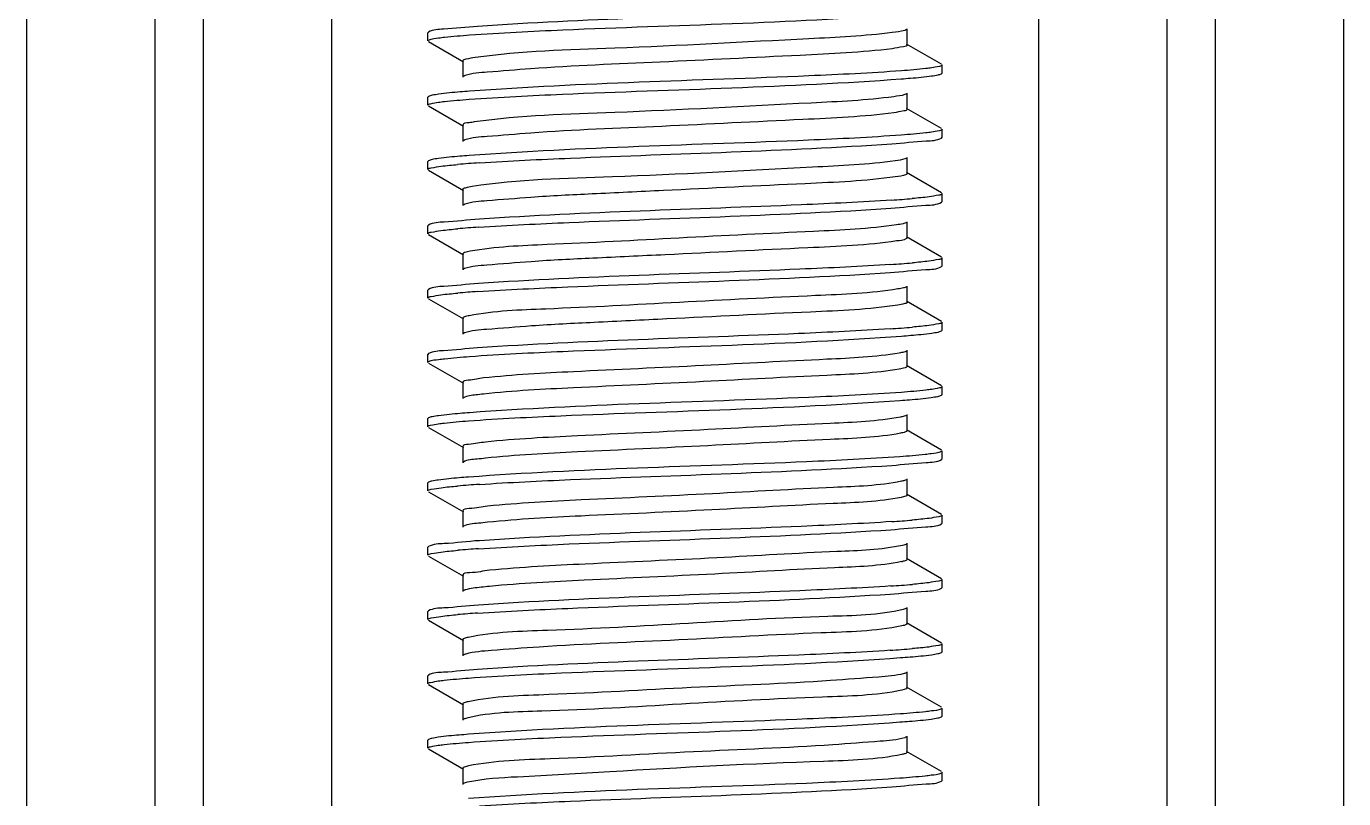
# Model space of a CAD drawing. Extents: x 27938 to 1507990, y 110129 to 923079.
# Drawn here: x 455164.5 to 455652.7, y 379461.9 to 379747.9 of the extents above; entities that cross this region are included whole.
import ezdxf

# ---------------------------------------------------------------- set-up
doc = ezdxf.new("R2010")
doc.units = 0
doc.header["$LTSCALE"] = 1000
doc.header["$MEASUREMENT"] = 0

msp = doc.modelspace()

# ---------------------------------------------------------------- linework, layer by layer
at = {"linetype": 'Continuous'}
for p, q in [((455164.52, 383675.04), (455164.52, 378934.02)), ((455212.15, 383675.04), (455212.15, 378934.02)), ((455230.01, 383675.04), (455230.01, 378934.02)), ((455277.63, 383675.04), (455277.63, 378934.02)), ((455539.58, 383675.04), (455539.58, 378934.02)), ((455587.2, 383675.04), (455587.2, 378934.02)), ((455605.06, 383675.04), (455605.06, 378934.02)), ((455652.69, 383675.04), (455652.69, 378934.02)), ((455490.97, 379741.03), (455490.97, 379746.98)), ((455313.58, 379745.76), (455313.35, 379745.49)), ((455313.35, 379742.52), (455313.35, 379745.49)), ((455313.35, 379742.52), (455313.35, 379745.49)), ((455313.58, 379742.26), (455326.5, 379734.78)), ((455503.63, 379733.85), (455490.71, 379741.33)), ((455326.24, 379735.08), (455326.24, 379729.12)), ((455503.86, 379730.61), (455503.86, 379733.59)), ((455503.86, 379730.61), (455503.86, 379733.59)), ((455503.63, 379730.35), (455503.86, 379730.61)), ((455490.97, 379717.22), (455490.97, 379723.17)), ((455313.58, 379721.94), (455313.35, 379721.68)), ((455313.35, 379718.71), (455313.35, 379721.68)), ((455313.35, 379718.71), (455313.35, 379721.68)), ((455313.58, 379718.44), (455326.5, 379710.96)), ((455503.63, 379710.04), (455490.71, 379717.52)), ((455326.24, 379711.26), (455326.24, 379705.31)), ((455503.86, 379706.8), (455503.86, 379709.78)), ((455503.86, 379706.8), (455503.86, 379709.78)), ((455503.63, 379706.54), (455503.86, 379706.8)), ((455313.58, 379698.13), (455313.35, 379697.87)), ((455313.35, 379694.89), (455313.35, 379697.87)), ((455313.35, 379694.89), (455313.35, 379697.87)), ((455490.97, 379693.4), (455490.97, 379699.36)), ((455313.58, 379694.63), (455326.5, 379687.15)), ((455503.63, 379686.22), (455490.71, 379693.71)), ((455326.24, 379687.45), (455326.24, 379681.5)), ((455503.63, 379682.73), (455503.86, 379682.99)), ((455503.86, 379682.99), (455503.86, 379685.96)), ((455503.86, 379682.99), (455503.86, 379685.96)), ((455313.58, 379674.32), (455313.35, 379674.06)), ((455313.35, 379671.08), (455313.35, 379674.06)), ((455313.35, 379671.08), (455313.35, 379674.06)), ((455490.97, 379669.59), (455490.97, 379675.54)), ((455313.58, 379670.82), (455326.5, 379663.34)), ((455503.63, 379662.41), (455490.71, 379669.89)), ((455326.24, 379663.64), (455326.24, 379657.68)), ((455503.63, 379658.91), (455503.86, 379659.17)), ((455503.86, 379659.17), (455503.86, 379662.15)), ((455503.86, 379659.17), (455503.86, 379662.15)), ((455326.95, 379658.18), (455326.5, 379657.99)), ((455313.58, 379650.5), (455313.35, 379650.24)), ((455313.35, 379647.27), (455313.35, 379650.24)), ((455313.35, 379647.27), (455313.35, 379650.24)), ((455490.97, 379645.78), (455490.97, 379651.73)), ((455313.58, 379647.01), (455326.5, 379639.52)), ((455503.63, 379638.6), (455490.71, 379646.08)), ((455326.24, 379639.83), (455326.24, 379633.87)), ((455326.91, 379634.36), (455326.5, 379634.17)), ((455503.63, 379635.1), (455503.86, 379635.36)), ((455503.86, 379635.36), (455503.86, 379638.34)), ((455503.86, 379635.36), (455503.86, 379638.34)), ((455313.58, 379626.69), (455313.35, 379626.43)), ((455313.35, 379623.45), (455313.35, 379626.43)), ((455313.35, 379623.45), (455313.35, 379626.43)), ((455490.97, 379621.97), (455490.97, 379627.92)), ((455313.58, 379623.19), (455326.5, 379615.71)), ((455503.63, 379614.79), (455490.71, 379622.27)), ((455326.24, 379616.01), (455326.24, 379610.06)), ((455503.63, 379611.29), (455503.86, 379611.55)), ((455503.86, 379611.55), (455503.86, 379614.52)), ((455503.86, 379611.55), (455503.86, 379614.52)), ((455313.58, 379602.88), (455313.35, 379602.62)), ((455313.35, 379599.64), (455313.35, 379602.62)), ((455313.35, 379599.64), (455313.35, 379602.62)), ((455490.97, 379598.15), (455490.97, 379604.11)), ((455313.58, 379599.38), (455326.5, 379591.9)), ((455503.63, 379590.97), (455490.71, 379598.45)), ((455326.24, 379592.2), (455326.24, 379586.25)), ((455503.86, 379587.73), (455503.86, 379590.71)), ((455503.86, 379587.73), (455503.86, 379590.71)), ((455503.63, 379587.47), (455503.86, 379587.73)), ((455313.58, 379579.07), (455313.35, 379578.81)), ((455313.35, 379575.83), (455313.35, 379578.81)), ((455313.35, 379575.83), (455313.35, 379578.81)), ((455313.58, 379575.57), (455326.5, 379568.09)), ((455490.97, 379574.34), (455490.97, 379580.29)), ((455503.63, 379567.16), (455490.71, 379574.64)), ((455326.24, 379568.39), (455326.24, 379562.43)), ((455503.86, 379563.92), (455503.86, 379566.9)), ((455503.86, 379563.92), (455503.86, 379566.9)), ((455503.63, 379563.66), (455503.86, 379563.92)), ((455490.97, 379550.53), (455490.97, 379556.48)), ((455313.58, 379555.25), (455313.35, 379554.99)), ((455313.35, 379552.02), (455313.35, 379554.99)), ((455313.35, 379552.02), (455313.35, 379554.99)), ((455313.58, 379551.75), (455326.5, 379544.27)), ((455503.63, 379543.35), (455490.71, 379550.83)), ((455326.24, 379544.57), (455326.24, 379538.62)), ((455503.86, 379540.11), (455503.86, 379543.09)), ((455503.86, 379540.11), (455503.86, 379543.09)), ((455503.63, 379539.85), (455503.86, 379540.11)), ((455490.97, 379526.71), (455490.97, 379532.67)), ((455313.58, 379531.44), (455313.35, 379531.18)), ((455313.35, 379528.2), (455313.35, 379531.18)), ((455313.35, 379528.2), (455313.35, 379531.18)), ((455313.58, 379527.94), (455326.5, 379520.46)), ((455503.63, 379519.53), (455490.71, 379527.02)), ((455489.5, 379526), (455488.9, 379525.86)), ((455326.24, 379520.76), (455326.24, 379514.81)), ((455503.86, 379516.3), (455503.86, 379519.27)), ((455503.86, 379516.3), (455503.86, 379519.27)), ((455503.63, 379516.04), (455503.86, 379516.3)), ((455313.58, 379507.63), (455313.35, 379507.37)), ((455313.35, 379504.39), (455313.35, 379507.37)), ((455313.35, 379504.39), (455313.35, 379507.37)), ((455490.97, 379502.9), (455490.97, 379508.85)), ((455313.58, 379504.13), (455326.5, 379496.65)), ((455503.63, 379495.72), (455490.71, 379503.2)), ((455489.79, 379502.26), (455488.95, 379502.06)), ((455326.24, 379496.95), (455326.24, 379491)), ((455503.86, 379492.48), (455503.86, 379495.46)), ((455503.86, 379492.48), (455503.86, 379495.46)), ((455503.63, 379492.22), (455503.86, 379492.48)), ((455313.58, 379483.81), (455313.35, 379483.55)), ((455313.35, 379480.58), (455313.35, 379483.55)), ((455313.35, 379480.58), (455313.35, 379483.55)), ((455490.97, 379479.09), (455490.97, 379485.04)), ((455313.58, 379480.32), (455326.5, 379472.83)), ((455503.63, 379471.91), (455490.71, 379479.39)), ((455326.24, 379473.14), (455326.24, 379467.18)), ((455503.63, 379468.41), (455503.86, 379468.67)), ((455503.86, 379468.67), (455503.86, 379471.65)), ((455503.86, 379468.67), (455503.86, 379471.65))]:
    msp.add_line(p, q, dxfattribs=at)
for centre, radius, start, end in [((455360.13, 379270.61), 427.62, 93.719, 94.7992), ((455457.6, 380103.65), 421, 273.7601, 274.8008), ((455359.72, 379252.02), 422.38, 93.7519, 94.8), ((455457.19, 380084.99), 426.18, 273.7273, 274.8001), ((455359.29, 379233.63), 416.95, 93.7864, 94.801), ((455456.81, 380066.06), 431.07, 273.6966, 274.7995), ((455360.14, 379151.38), 427.78, 93.7179, 94.7992), ((455457.62, 379984.41), 420.83, 273.7612, 274.8008), ((455359.73, 379132.78), 422.56, 93.7508, 94.8), ((455484.87, 379569.18), 19.92, 281.4492, 282.4619), ((455457.21, 379965.76), 426.01, 273.7284, 274.8001), ((455359.3, 379114.38), 417.13, 93.7852, 94.8009), ((455456.82, 379946.84), 430.91, 273.6976, 274.7995)]:
    msp.add_arc(centre, radius, start, end, dxfattribs=at)
for points, knots in [([(455328.79, 379744.71), (455340.31, 379745.55), (455393.65, 379748.14), (455447.06, 379749.19), (455488.8, 379752.26)], [0, 0, 0, 0, 0.216168, 1, 1, 1, 1]), ([(455484.59, 379754.95), (455473.31, 379754.2), (455422.36, 379751.77), (455371.35, 379750.56), (455331.74, 379747.89)], [0, 0, 0, 0, 0.221727, 1, 1, 1, 1]), ([(455331.74, 379747.89), (455327.54, 379747.61), (455321.64, 379746.79), (455315.22, 379746.7), (455313.58, 379745.76)], [0, 0, 0, 0, 0.690699, 1, 1, 1, 1]), ([(455490.71, 379746.68), (455490.49, 379746.56), (455488.75, 379745.98), (455486.94, 379745.78), (455485.39, 379745.58)], [0, 0, 0, 0, 0.137062, 1, 1, 1, 1]), ([(455313.35, 379742.52), (455313.35, 379742.64), (455314.77, 379743.53), (455316.06, 379743.44), (455317.31, 379743.61)], [0, 0, 0, 0, 0.088884, 1, 1, 1, 1]), ([(455317.31, 379743.61), (455318.04, 379743.72), (455321.86, 379744.18), (455325.69, 379744.48), (455328.79, 379744.71)], [0, 0, 0, 0, 0.191575, 1, 1, 1, 1]), ([(455485.39, 379745.58), (455475.16, 379744.28), (455440.82, 379742.65), (455389.36, 379739.74), (455347.95, 379738.74), (455330.84, 379736.35)], [0, 0, 0, 0, 0.199783, 0.665188, 1, 1, 1, 1]), ([(455485.39, 379739.63), (455474.07, 379738.19), (455445.35, 379736.91), (455400.72, 379734.6), (455361.97, 379733.12), (455337.98, 379731.1), (455329.77, 379730.51), (455327.13, 379729.68)], [0, 0, 0, 0, 0.215732, 0.542961, 0.846149, 0.947566, 1, 1, 1, 1]), ([(455490.97, 379741.03), (455490.97, 379740.5), (455488.18, 379740.19), (455486.78, 379739.8), (455485.39, 379739.63)], [0, 0, 0, 0, 0.271371, 1, 1, 1, 1]), ([(455330.84, 379736.35), (455329.69, 379736.19), (455328.5, 379735.88), (455326.24, 379735.52), (455326.24, 379735.08)], [0, 0, 0, 0, 0.725335, 1, 1, 1, 1]), ([(455500.02, 379732.51), (455499.31, 379732.41), (455495.58, 379731.95), (455491.83, 379731.65), (455488.8, 379731.43)], [0, 0, 0, 0, 0.191301, 1, 1, 1, 1]), ([(455503.86, 379733.59), (455503.86, 379733.22), (455501.97, 379732.9), (455500.98, 379732.65), (455500.02, 379732.51)], [0, 0, 0, 0, 0.27461, 1, 1, 1, 1]), ([(455327.13, 379729.68), (455327.01, 379729.64), (455326.8, 379729.57), (455326.59, 379729.47), (455326.5, 379729.42)], [0, 0, 0, 0, 0.562806, 1, 1, 1, 1]), ([(455328.63, 379720.88), (455340.13, 379721.72), (455393.5, 379724.32), (455446.95, 379725.37), (455488.75, 379728.45)], [0, 0, 0, 0, 0.215679, 1, 1, 1, 1]), ([(455488.8, 379731.43), (455477.37, 379730.59), (455424.03, 379727.98), (455370.62, 379726.92), (455328.79, 379723.87)], [0, 0, 0, 0, 0.214685, 1, 1, 1, 1]), ([(455488.75, 379728.45), (455489.9, 379728.53), (455493.66, 379728.83), (455497.42, 379729.16), (455500, 379729.53)], [0, 0, 0, 0, 0.307511, 1, 1, 1, 1]), ([(455500, 379729.53), (455500.79, 379729.64), (455502.01, 379729.85), (455503.24, 379730.13), (455503.63, 379730.35)], [0, 0, 0, 0, 0.642979, 1, 1, 1, 1]), ([(455317.31, 379722.78), (455316.5, 379722.66), (455315.25, 379722.45), (455313.97, 379722.17), (455313.58, 379721.94)], [0, 0, 0, 0, 0.644106, 1, 1, 1, 1]), ([(455328.79, 379723.87), (455327.62, 379723.78), (455323.78, 379723.49), (455319.95, 379723.15), (455317.31, 379722.78)], [0, 0, 0, 0, 0.307212, 1, 1, 1, 1]), ([(455490.71, 379722.87), (455490.51, 379722.76), (455488.96, 379722.22), (455487.35, 379722.03), (455485.97, 379721.84)], [0, 0, 0, 0, 0.140352, 1, 1, 1, 1]), ([(455313.35, 379718.71), (455313.35, 379719.08), (455315.27, 379719.4), (455316.28, 379719.66), (455317.27, 379719.8)], [0, 0, 0, 0, 0.274258, 1, 1, 1, 1]), ([(455317.27, 379719.8), (455317.99, 379719.9), (455321.77, 379720.36), (455325.56, 379720.66), (455328.63, 379720.88)], [0, 0, 0, 0, 0.191496, 1, 1, 1, 1]), ([(455485.97, 379721.84), (455475.83, 379720.48), (455441.28, 379718.9), (455389.54, 379715.88), (455347.73, 379714.98), (455330.52, 379712.49)], [0, 0, 0, 0, 0.197098, 0.665048, 1, 1, 1, 1]), ([(455490.97, 379717.22), (455490.97, 379716.74), (455488.49, 379716.4), (455487.22, 379716.06), (455485.97, 379715.89)], [0, 0, 0, 0, 0.273189, 1, 1, 1, 1]), ([(455330.52, 379712.49), (455329.9, 379712.4), (455328.69, 379712.06), (455326.24, 379712.13), (455326.24, 379711.26)], [0, 0, 0, 0, 0.421551, 1, 1, 1, 1]), ([(455485.97, 379715.89), (455474.79, 379714.39), (455446.05, 379713.16), (455401.25, 379710.79), (455362.14, 379709.34), (455337.95, 379707.27), (455329.69, 379706.7), (455327.06, 379705.84)], [0, 0, 0, 0, 0.212511, 0.540713, 0.846077, 0.947938, 1, 1, 1, 1]), ([(455488.75, 379707.61), (455477.29, 379706.77), (455423.91, 379704.16), (455370.46, 379703.11), (455328.63, 379700.05)], [0, 0, 0, 0, 0.215024, 1, 1, 1, 1]), ([(455500, 379708.69), (455499.29, 379708.59), (455495.55, 379708.13), (455491.79, 379707.84), (455488.75, 379707.61)], [0, 0, 0, 0, 0.191312, 1, 1, 1, 1]), ([(455503.86, 379709.78), (455503.86, 379709.41), (455501.97, 379709.09), (455500.97, 379708.83), (455500, 379708.69)], [0, 0, 0, 0, 0.274539, 1, 1, 1, 1]), ([(455327.06, 379705.84), (455326.95, 379705.81), (455326.76, 379705.74), (455326.58, 379705.66), (455326.5, 379705.61)], [0, 0, 0, 0, 0.558561, 1, 1, 1, 1]), ([(455332.39, 379697.33), (455343.64, 379698.08), (455394.57, 379700.52), (455445.57, 379701.73), (455485.21, 379704.39)], [0, 0, 0, 0, 0.220951, 1, 1, 1, 1]), ([(455485.21, 379704.39), (455489.48, 379704.67), (455495.45, 379705.5), (455501.97, 379705.59), (455503.63, 379706.54)], [0, 0, 0, 0, 0.690937, 1, 1, 1, 1]), ([(455317.27, 379698.96), (455316.46, 379698.85), (455315.23, 379698.63), (455313.97, 379698.35), (455313.58, 379698.13)], [0, 0, 0, 0, 0.643624, 1, 1, 1, 1]), ([(455328.63, 379700.05), (455327.47, 379699.96), (455323.67, 379699.66), (455319.88, 379699.33), (455317.27, 379698.96)], [0, 0, 0, 0, 0.307309, 1, 1, 1, 1]), ([(455486.52, 379698.11), (455476.38, 379696.67), (455441.34, 379695.15), (455389.2, 379691.92), (455346.91, 379691.29), (455329.78, 379688.56)], [0, 0, 0, 0, 0.195714, 0.66858, 1, 1, 1, 1]), ([(455490.7, 379699.06), (455490.52, 379698.95), (455489.17, 379698.46), (455487.74, 379698.28), (455486.52, 379698.11)], [0, 0, 0, 0, 0.143993, 1, 1, 1, 1]), ([(455313.35, 379694.89), (455313.35, 379695.35), (455315.79, 379695.62), (455317, 379695.96), (455318.22, 379696.11)], [0, 0, 0, 0, 0.27062, 1, 1, 1, 1]), ([(455490.97, 379693.4), (455490.97, 379693.26), (455489.39, 379692.26), (455487.93, 379692.35), (455486.52, 379692.15)], [0, 0, 0, 0, 0.089964, 1, 1, 1, 1]), ([(455329.78, 379688.56), (455328.89, 379688.42), (455327.94, 379688.19), (455326.24, 379687.8), (455326.24, 379687.45)], [0, 0, 0, 0, 0.720116, 1, 1, 1, 1]), ([(455486.52, 379692.15), (455475.49, 379690.59), (455446.76, 379689.39), (455409.32, 379687.48), (455375.43, 379685.88), (455353.57, 379684.82), (455337.94, 379683.43), (455329.62, 379682.9), (455327, 379682.01)], [0, 0, 0, 0, 0.209152, 0.538245, 0.703966, 0.845837, 0.948213, 1, 1, 1, 1]), ([(455485.21, 379683.55), (455474.03, 379682.8), (455423.09, 379680.36), (455372.1, 379679.13), (455332.39, 379676.49)], [0, 0, 0, 0, 0.219663, 1, 1, 1, 1]), ([(455503.86, 379685.96), (455503.86, 379685.51), (455501.47, 379685.24), (455500.28, 379684.91), (455499.08, 379684.76)], [0, 0, 0, 0, 0.270908, 1, 1, 1, 1]), ([(455327, 379682.01), (455326.91, 379681.98), (455326.74, 379681.92), (455326.57, 379681.84), (455326.5, 379681.8)], [0, 0, 0, 0, 0.554726, 1, 1, 1, 1]), ([(455332.08, 379673.5), (455343.27, 379674.24), (455394.21, 379676.69), (455445.21, 379677.92), (455484.9, 379680.55)], [0, 0, 0, 0, 0.219921, 1, 1, 1, 1]), ([(455484.9, 379680.55), (455489.24, 379680.84), (455495.31, 379681.68), (455501.94, 379681.76), (455503.63, 379682.73)], [0, 0, 0, 0, 0.691235, 1, 1, 1, 1]), ([(455332.39, 379676.49), (455328.03, 379676.21), (455321.93, 379675.36), (455315.27, 379675.29), (455313.58, 379674.32)], [0, 0, 0, 0, 0.691322, 1, 1, 1, 1]), ([(455487.04, 379674.37), (455476.87, 379672.84), (455449.91, 379671.69), (455406.73, 379669.55), (455364.33, 379667.22), (455338.35, 379666.31), (455328.96, 379664.61)], [0, 0, 0, 0, 0.194809, 0.509786, 0.819314, 1, 1, 1, 1]), ([(455490.7, 379675.24), (455490.31, 379675.02), (455489.06, 379674.71), (455487.84, 379674.49), (455487.04, 379674.37)], [0, 0, 0, 0, 0.362559, 1, 1, 1, 1]), ([(455313.35, 379671.08), (455313.35, 379671.53), (455315.75, 379671.8), (455316.95, 379672.14), (455318.16, 379672.29)], [0, 0, 0, 0, 0.270822, 1, 1, 1, 1]), ([(455487.04, 379668.42), (455476.17, 379666.78), (455447.47, 379665.65), (455409.97, 379663.7), (455375.8, 379662.08), (455353.7, 379661.03), (455337.94, 379659.61), (455329.56, 379659.1), (455326.95, 379658.18)], [0, 0, 0, 0, 0.205664, 0.535582, 0.702489, 0.845448, 0.948405, 1, 1, 1, 1]), ([(455490.97, 379669.59), (455490.97, 379669.46), (455489.62, 379668.52), (455488.29, 379668.6), (455487.04, 379668.42)], [0, 0, 0, 0, 0.092494, 1, 1, 1, 1]), ([(455328.96, 379664.61), (455328.28, 379664.49), (455327.51, 379664.31), (455326.24, 379663.92), (455326.24, 379663.64)], [0, 0, 0, 0, 0.713836, 1, 1, 1, 1]), ([(455484.9, 379659.72), (455473.67, 379658.97), (455422.73, 379656.53), (455371.73, 379655.31), (455332.08, 379652.66)], [0, 0, 0, 0, 0.220688, 1, 1, 1, 1]), ([(455484.6, 379656.72), (455489.01, 379657.01), (455495.18, 379657.87), (455501.92, 379657.93), (455503.63, 379658.91)], [0, 0, 0, 0, 0.691515, 1, 1, 1, 1]), ([(455503.86, 379662.15), (455503.86, 379661.7), (455501.44, 379661.42), (455500.23, 379661.09), (455499.02, 379660.94)], [0, 0, 0, 0, 0.270705, 1, 1, 1, 1]), ([(455331.75, 379649.66), (455342.89, 379650.41), (455393.84, 379652.86), (455444.85, 379654.1), (455484.6, 379656.72)], [0, 0, 0, 0, 0.218885, 1, 1, 1, 1]), ([(455332.08, 379652.66), (455327.79, 379652.37), (455321.79, 379651.54), (455315.25, 379651.46), (455313.58, 379650.5)], [0, 0, 0, 0, 0.691024, 1, 1, 1, 1]), ([(455487.53, 379650.63), (455477.46, 379649.01), (455450.36, 379647.94), (455406.86, 379645.75), (455364.12, 379643.34), (455337.95, 379642.54), (455328.63, 379640.74)], [0, 0, 0, 0, 0.192287, 0.509303, 0.821123, 1, 1, 1, 1]), ([(455490.7, 379651.43), (455490.36, 379651.23), (455489.28, 379650.95), (455488.21, 379650.74), (455487.53, 379650.63)], [0, 0, 0, 0, 0.368275, 1, 1, 1, 1]), ([(455313.35, 379647.27), (455313.35, 379647.71), (455315.71, 379647.99), (455316.9, 379648.31), (455318.09, 379648.47)], [0, 0, 0, 0, 0.271063, 1, 1, 1, 1]), ([(455487.53, 379644.68), (455476.83, 379642.96), (455448.16, 379641.92), (455410.64, 379639.91), (455376.19, 379638.29), (455353.85, 379637.23), (455337.96, 379635.78), (455329.51, 379635.29), (455326.91, 379634.36)], [0, 0, 0, 0, 0.202057, 0.532738, 0.700843, 0.844928, 0.948524, 1, 1, 1, 1]), ([(455490.97, 379645.78), (455490.96, 379645.44), (455489.33, 379645.04), (455488.4, 379644.82), (455487.53, 379644.68)], [0, 0, 0, 0, 0.280678, 1, 1, 1, 1]), ([(455328.63, 379640.74), (455328.02, 379640.62), (455327.33, 379640.47), (455326.24, 379640.08), (455326.24, 379639.83)], [0, 0, 0, 0, 0.710342, 1, 1, 1, 1]), ([(455484.6, 379635.88), (455473.32, 379635.14), (455422.37, 379632.7), (455371.36, 379631.49), (455331.75, 379628.83)], [0, 0, 0, 0, 0.221694, 1, 1, 1, 1]), ([(455488.8, 379633.2), (455489.96, 379633.29), (455493.7, 379633.58), (455497.44, 379633.92), (455500.02, 379634.28)], [0, 0, 0, 0, 0.307529, 1, 1, 1, 1]), ([(455503.86, 379638.34), (455503.86, 379637.88), (455501.41, 379637.61), (455500.19, 379637.27), (455498.96, 379637.12)], [0, 0, 0, 0, 0.270538, 1, 1, 1, 1]), ([(455500.02, 379634.28), (455500.81, 379634.39), (455502.01, 379634.6), (455503.25, 379634.88), (455503.63, 379635.1)], [0, 0, 0, 0, 0.642817, 1, 1, 1, 1]), ([(455328.8, 379625.64), (455340.31, 379626.48), (455393.65, 379629.08), (455447.07, 379630.12), (455488.8, 379633.2)], [0, 0, 0, 0, 0.216188, 1, 1, 1, 1]), ([(455313.35, 379623.45), (455313.35, 379623.58), (455314.77, 379624.47), (455316.06, 379624.38), (455317.31, 379624.55)], [0, 0, 0, 0, 0.088875, 1, 1, 1, 1]), ([(455331.75, 379628.83), (455327.55, 379628.54), (455321.65, 379627.73), (455315.22, 379627.63), (455313.58, 379626.69)], [0, 0, 0, 0, 0.69071, 1, 1, 1, 1]), ([(455317.31, 379624.55), (455318.04, 379624.65), (455321.86, 379625.12), (455325.7, 379625.42), (455328.8, 379625.64)], [0, 0, 0, 0, 0.191576, 1, 1, 1, 1]), ([(455487.99, 379626.9), (455479.15, 379625.37), (455454.85, 379624.38), (455414.65, 379622.16), (455372.22, 379620.25), (455345.03, 379618.87), (455333.96, 379617.67)], [0, 0, 0, 0, 0.174435, 0.471025, 0.783552, 1, 1, 1, 1]), ([(455490.7, 379627.62), (455490.4, 379627.44), (455489.48, 379627.18), (455488.57, 379627), (455487.99, 379626.9)], [0, 0, 0, 0, 0.374646, 1, 1, 1, 1]), ([(455487.99, 379620.94), (455479.15, 379619.42), (455454.85, 379618.43), (455414.65, 379616.21), (455372.22, 379614.3), (455345.03, 379612.92), (455333.96, 379611.71)], [0, 0, 0, 0, 0.174435, 0.471025, 0.783552, 1, 1, 1, 1]), ([(455490.97, 379621.97), (455490.96, 379621.66), (455489.57, 379621.27), (455488.74, 379621.07), (455487.99, 379620.94)], [0, 0, 0, 0, 0.284151, 1, 1, 1, 1]), ([(455333.96, 379617.67), (455332.03, 379617.46), (455330.19, 379616.89), (455326.24, 379616.72), (455326.24, 379616.01)], [0, 0, 0, 0, 0.732932, 1, 1, 1, 1]), ([(455333.96, 379611.71), (455333.02, 379611.61), (455330.55, 379611.24), (455327.88, 379611.16), (455326.5, 379610.36)], [0, 0, 0, 0, 0.372044, 1, 1, 1, 1]), ([(455488.8, 379612.36), (455477.37, 379611.52), (455424.04, 379608.92), (455370.62, 379607.85), (455328.8, 379604.81)], [0, 0, 0, 0, 0.214671, 1, 1, 1, 1]), ([(455488.26, 379609.35), (455489.45, 379609.43), (455493.33, 379609.73), (455497.2, 379610.08), (455499.87, 379610.45)], [0, 0, 0, 0, 0.30728, 1, 1, 1, 1]), ([(455500.02, 379613.44), (455499.31, 379613.34), (455495.58, 379612.89), (455491.83, 379612.59), (455488.8, 379612.36)], [0, 0, 0, 0, 0.191301, 1, 1, 1, 1]), ([(455499.87, 379610.45), (455500.69, 379610.56), (455501.95, 379610.78), (455503.23, 379611.06), (455503.63, 379611.29)], [0, 0, 0, 0, 0.644379, 1, 1, 1, 1]), ([(455503.86, 379614.52), (455503.86, 379614.16), (455501.98, 379613.84), (455500.98, 379613.58), (455500.02, 379613.44)], [0, 0, 0, 0, 0.274613, 1, 1, 1, 1]), ([(455328.36, 379601.8), (455339.77, 379602.64), (455393.07, 379605.24), (455446.45, 379606.31), (455488.26, 379609.35)], [0, 0, 0, 0, 0.214378, 1, 1, 1, 1]), ([(455313.35, 379599.64), (455313.35, 379600.01), (455315.23, 379600.33), (455316.22, 379600.58), (455317.18, 379600.72)], [0, 0, 0, 0, 0.27468, 1, 1, 1, 1]), ([(455317.31, 379603.71), (455316.5, 379603.6), (455315.25, 379603.39), (455313.97, 379603.11), (455313.58, 379602.88)], [0, 0, 0, 0, 0.644124, 1, 1, 1, 1]), ([(455317.18, 379600.72), (455317.89, 379600.82), (455321.6, 379601.28), (455325.34, 379601.57), (455328.36, 379601.8)], [0, 0, 0, 0, 0.191268, 1, 1, 1, 1]), ([(455328.8, 379604.81), (455327.62, 379604.72), (455323.79, 379604.42), (455319.95, 379604.08), (455317.31, 379603.71)], [0, 0, 0, 0, 0.30721, 1, 1, 1, 1]), ([(455488.41, 379603.16), (455479.87, 379601.57), (455455.95, 379600.67), (455416.11, 379598.39), (455373.49, 379596.51), (455345.99, 379595.11), (455334.67, 379593.93)], [0, 0, 0, 0, 0.169335, 0.463986, 0.778446, 1, 1, 1, 1]), ([(455490.7, 379603.8), (455490.44, 379603.65), (455489.67, 379603.42), (455488.9, 379603.25), (455488.41, 379603.16)], [0, 0, 0, 0, 0.381761, 1, 1, 1, 1]), ([(455488.41, 379597.21), (455479.87, 379595.61), (455455.95, 379594.72), (455416.11, 379592.44), (455373.49, 379590.56), (455345.99, 379589.16), (455334.67, 379587.98)], [0, 0, 0, 0, 0.169335, 0.463986, 0.778446, 1, 1, 1, 1]), ([(455490.96, 379598.15), (455490.96, 379597.89), (455489.79, 379597.5), (455489.06, 379597.33), (455488.41, 379597.21)], [0, 0, 0, 0, 0.288381, 1, 1, 1, 1]), ([(455334.67, 379593.93), (455332.57, 379593.71), (455330.57, 379593.08), (455326.24, 379592.97), (455326.24, 379592.2)], [0, 0, 0, 0, 0.73383, 1, 1, 1, 1]), ([(455503.86, 379590.71), (455503.86, 379590.59), (455502.43, 379589.7), (455501.13, 379589.79), (455499.87, 379589.61)], [0, 0, 0, 0, 0.088741, 1, 1, 1, 1]), ([(455334.67, 379587.98), (455333.64, 379587.87), (455330.94, 379587.47), (455328, 379587.42), (455326.5, 379586.55)], [0, 0, 0, 0, 0.374075, 1, 1, 1, 1]), ([(455488.26, 379588.51), (455476.73, 379587.68), (455423.43, 379585.08), (455370.05, 379584.04), (455328.36, 379580.96)], [0, 0, 0, 0, 0.216629, 1, 1, 1, 1]), ([(455332.4, 379578.27), (455343.65, 379579.01), (455394.59, 379581.45), (455445.58, 379582.67), (455485.22, 379585.32)], [0, 0, 0, 0, 0.220985, 1, 1, 1, 1]), ([(455485.22, 379585.32), (455489.48, 379585.61), (455495.46, 379586.44), (455501.97, 379586.52), (455503.63, 379587.47)], [0, 0, 0, 0, 0.690927, 1, 1, 1, 1]), ([(455499.87, 379589.61), (455499.13, 379589.51), (455495.27, 379589.04), (455491.4, 379588.74), (455488.26, 379588.51)], [0, 0, 0, 0, 0.191487, 1, 1, 1, 1]), ([(455328.36, 379580.96), (455327.21, 379580.88), (455323.48, 379580.58), (455319.75, 379580.25), (455317.18, 379579.88)], [0, 0, 0, 0, 0.307565, 1, 1, 1, 1]), ([(455313.35, 379575.83), (455313.35, 379576.29), (455315.79, 379576.56), (455317, 379576.89), (455318.22, 379577.05)], [0, 0, 0, 0, 0.270614, 1, 1, 1, 1]), ([(455317.18, 379579.88), (455316.39, 379579.77), (455315.19, 379579.56), (455313.96, 379579.29), (455313.58, 379579.07)], [0, 0, 0, 0, 0.642692, 1, 1, 1, 1]), ([(455488.81, 379579.42), (455480.56, 379577.76), (455457.03, 379576.98), (455417.56, 379574.62), (455374.77, 379572.77), (455346.97, 379571.35), (455335.42, 379570.19)], [0, 0, 0, 0, 0.164215, 0.456918, 0.773319, 1, 1, 1, 1]), ([(455490.7, 379579.99), (455490.48, 379579.86), (455489.85, 379579.65), (455489.2, 379579.5), (455488.81, 379579.42)], [0, 0, 0, 0, 0.389817, 1, 1, 1, 1]), ([(455488.73, 379573.45), (455480.44, 379571.81), (455456.89, 379571), (455417.42, 379568.66), (455374.69, 379566.82), (455346.95, 379565.4), (455335.42, 379564.24)], [0, 0, 0, 0, 0.165027, 0.457743, 0.773694, 1, 1, 1, 1]), ([(455490.96, 379574.34), (455490.96, 379574.1), (455489.95, 379573.72), (455489.3, 379573.57), (455488.73, 379573.45)], [0, 0, 0, 0, 0.292222, 1, 1, 1, 1]), ([(455335.42, 379570.19), (455333.13, 379569.96), (455330.97, 379569.27), (455326.24, 379569.22), (455326.25, 379568.39)], [0, 0, 0, 0, 0.734573, 1, 1, 1, 1]), ([(455503.86, 379566.9), (455503.86, 379566.45), (455501.47, 379566.17), (455500.28, 379565.85), (455499.08, 379565.69)], [0, 0, 0, 0, 0.270915, 1, 1, 1, 1]), ([(455335.42, 379564.24), (455334.29, 379564.13), (455331.34, 379563.7), (455328.13, 379563.68), (455326.5, 379562.74)], [0, 0, 0, 0, 0.375922, 1, 1, 1, 1]), ([(455332.09, 379554.43), (455343.28, 379555.18), (455394.22, 379557.63), (455445.22, 379558.85), (455484.91, 379561.49)], [0, 0, 0, 0, 0.219955, 1, 1, 1, 1]), ([(455485.22, 379564.49), (455474.05, 379563.74), (455423.11, 379561.29), (455372.11, 379560.06), (455332.4, 379557.43)], [0, 0, 0, 0, 0.219629, 1, 1, 1, 1]), ([(455484.91, 379561.49), (455489.25, 379561.78), (455495.32, 379562.62), (455501.94, 379562.69), (455503.63, 379563.66)], [0, 0, 0, 0, 0.691226, 1, 1, 1, 1]), ([(455332.4, 379557.43), (455328.04, 379557.14), (455321.94, 379556.3), (455315.27, 379556.22), (455313.58, 379555.25)], [0, 0, 0, 0, 0.691332, 1, 1, 1, 1]), ([(455490.7, 379556.18), (455490.52, 379556.07), (455490.01, 379555.89), (455489.48, 379555.76), (455489.17, 379555.69)], [0, 0, 0, 0, 0.398908, 1, 1, 1, 1]), ([(455313.35, 379552.02), (455313.35, 379552.47), (455315.75, 379552.74), (455316.96, 379553.07), (455318.16, 379553.23)], [0, 0, 0, 0, 0.270815, 1, 1, 1, 1]), ([(455489.17, 379555.69), (455481.23, 379553.93), (455458.09, 379553.29), (455419.02, 379550.84), (455376.06, 379549.04), (455347.98, 379547.6), (455336.19, 379546.46)], [0, 0, 0, 0, 0.159071, 0.449817, 0.768166, 1, 1, 1, 1]), ([(455336.19, 379546.46), (455333.71, 379546.22), (455331.39, 379545.45), (455326.24, 379545.47), (455326.25, 379544.57)], [0, 0, 0, 0, 0.735179, 1, 1, 1, 1]), ([(455488.82, 379549.66), (455480.69, 379548.01), (455457.44, 379547.23), (455418.34, 379544.88), (455375.68, 379543.06), (455347.86, 379541.63), (455336.19, 379540.5)], [0, 0, 0, 0, 0.162868, 0.453695, 0.769951, 1, 1, 1, 1]), ([(455490.96, 379550.53), (455490.96, 379550.33), (455490.18, 379549.96), (455489.62, 379549.83), (455489.17, 379549.73)], [0, 0, 0, 0, 0.299631, 1, 1, 1, 1]), ([(455503.86, 379543.09), (455503.86, 379542.63), (455501.44, 379542.36), (455500.23, 379542.03), (455499.02, 379541.87)], [0, 0, 0, 0, 0.270711, 1, 1, 1, 1]), ([(455327.15, 379539.18), (455327.03, 379539.15), (455326.8, 379539.07), (455326.59, 379538.97), (455326.5, 379538.92)], [0, 0, 0, 0, 0.564999, 1, 1, 1, 1]), ([(455336.19, 379540.5), (455335.15, 379540.4), (455332.12, 379540.06), (455329.06, 379539.78), (455327.15, 379539.18)], [0, 0, 0, 0, 0.344737, 1, 1, 1, 1]), ([(455331.76, 379530.6), (455342.9, 379531.35), (455393.85, 379533.8), (455444.86, 379535.03), (455484.61, 379537.66)], [0, 0, 0, 0, 0.218919, 1, 1, 1, 1]), ([(455484.91, 379540.65), (455473.68, 379539.91), (455422.74, 379537.47), (455371.74, 379536.25), (455332.09, 379533.6)], [0, 0, 0, 0, 0.220655, 1, 1, 1, 1]), ([(455484.61, 379537.66), (455489.02, 379537.95), (455495.18, 379538.8), (455501.92, 379538.87), (455503.63, 379539.85)], [0, 0, 0, 0, 0.691506, 1, 1, 1, 1]), ([(455332.09, 379533.6), (455327.8, 379533.31), (455321.8, 379532.48), (455315.25, 379532.4), (455313.58, 379531.44)], [0, 0, 0, 0, 0.691034, 1, 1, 1, 1]), ([(455489.5, 379531.95), (455480.42, 379529.73), (455453.56, 379529.45), (455409.76, 379526.7), (455365.36, 379524.25), (455337.9, 379523.62), (455328.26, 379521.6)], [0, 0, 0, 0, 0.173415, 0.493457, 0.817191, 1, 1, 1, 1]), ([(455490.7, 379532.37), (455490.55, 379532.28), (455490.15, 379532.12), (455489.74, 379532.01), (455489.5, 379531.95)], [0, 0, 0, 0, 0.409248, 1, 1, 1, 1]), ([(455313.35, 379528.2), (455313.35, 379528.65), (455315.71, 379528.93), (455316.9, 379529.25), (455318.09, 379529.4)], [0, 0, 0, 0, 0.271054, 1, 1, 1, 1]), ([(455488.9, 379525.86), (455479.12, 379523.84), (455451.34, 379523.24), (455406.71, 379520.44), (455365.84, 379518.99), (455339.63, 379516.95), (455330.46, 379516.28), (455327.41, 379515.45)], [0, 0, 0, 0, 0.185116, 0.511346, 0.831141, 0.941355, 1, 1, 1, 1]), ([(455490.96, 379526.71), (455490.96, 379526.54), (455490.34, 379526.2), (455489.87, 379526.09), (455489.5, 379526)], [0, 0, 0, 0, 0.307326, 1, 1, 1, 1]), ([(455328.26, 379521.6), (455327.75, 379521.49), (455327.14, 379521.36), (455326.25, 379520.98), (455326.25, 379520.76)], [0, 0, 0, 0, 0.705072, 1, 1, 1, 1]), ([(455503.86, 379519.27), (455503.86, 379518.81), (455501.41, 379518.55), (455500.19, 379518.21), (455498.96, 379518.05)], [0, 0, 0, 0, 0.270543, 1, 1, 1, 1]), ([(455327.41, 379515.45), (455327.23, 379515.4), (455326.92, 379515.3), (455326.62, 379515.18), (455326.5, 379515.11)], [0, 0, 0, 0, 0.578625, 1, 1, 1, 1]), ([(455328.42, 379506.55), (455339.87, 379507.39), (455393.22, 379510), (455446.65, 379511.06), (455488.47, 379514.11)], [0, 0, 0, 0, 0.214801, 1, 1, 1, 1]), ([(455484.61, 379516.82), (455473.33, 379516.08), (455422.38, 379513.64), (455371.37, 379512.43), (455331.76, 379509.76)], [0, 0, 0, 0, 0.221661, 1, 1, 1, 1]), ([(455488.47, 379514.11), (455489.65, 379514.2), (455493.47, 379514.5), (455497.29, 379514.83), (455499.92, 379515.2)], [0, 0, 0, 0, 0.307294, 1, 1, 1, 1]), ([(455499.92, 379515.2), (455500.73, 379515.32), (455501.97, 379515.53), (455503.24, 379515.81), (455503.63, 379516.04)], [0, 0, 0, 0, 0.643862, 1, 1, 1, 1]), ([(455331.76, 379509.76), (455327.55, 379509.48), (455321.65, 379508.66), (455315.22, 379508.57), (455313.58, 379507.63)], [0, 0, 0, 0, 0.69072, 1, 1, 1, 1]), ([(455489.79, 379508.21), (455486.74, 379507.38), (455477.57, 379506.72), (455451.35, 379504.67), (455410.48, 379503.23), (455365.86, 379500.42), (455338.09, 379499.82), (455328.31, 379497.8)], [0, 0, 0, 0, 0.058704, 0.168955, 0.488756, 0.814934, 1, 1, 1, 1]), ([(455490.7, 379508.55), (455490.59, 379508.48), (455490.28, 379508.36), (455489.97, 379508.26), (455489.79, 379508.21)], [0, 0, 0, 0, 0.421015, 1, 1, 1, 1]), ([(455313.35, 379504.39), (455313.35, 379504.76), (455315.24, 379505.08), (455316.23, 379505.33), (455317.19, 379505.47)], [0, 0, 0, 0, 0.274595, 1, 1, 1, 1]), ([(455317.19, 379505.47), (455317.91, 379505.57), (455321.64, 379506.03), (455325.39, 379506.33), (455328.42, 379506.55)], [0, 0, 0, 0, 0.191284, 1, 1, 1, 1]), ([(455490.96, 379502.9), (455490.96, 379502.76), (455490.49, 379502.45), (455490.09, 379502.34), (455489.79, 379502.26)], [0, 0, 0, 0, 0.31689, 1, 1, 1, 1]), ([(455328.31, 379497.8), (455327.79, 379497.69), (455327.17, 379497.55), (455326.25, 379497.17), (455326.25, 379496.95)], [0, 0, 0, 0, 0.705674, 1, 1, 1, 1]), ([(455488.95, 379502.06), (455479.31, 379500.05), (455451.84, 379499.41), (455407.43, 379496.97), (455363.64, 379494.21), (455336.77, 379493.93), (455327.71, 379491.71)], [0, 0, 0, 0, 0.182853, 0.506638, 0.826678, 1, 1, 1, 1]), ([(455488.47, 379493.28), (455476.97, 379492.44), (455423.62, 379489.84), (455370.19, 379488.79), (455328.43, 379485.72)], [0, 0, 0, 0, 0.215992, 1, 1, 1, 1]), ([(455499.92, 379494.37), (455499.19, 379494.27), (455495.39, 379493.8), (455491.56, 379493.5), (455488.47, 379493.28)], [0, 0, 0, 0, 0.191497, 1, 1, 1, 1]), ([(455503.86, 379495.46), (455503.86, 379495.34), (455502.45, 379494.45), (455501.17, 379494.54), (455499.92, 379494.37)], [0, 0, 0, 0, 0.08899, 1, 1, 1, 1]), ([(455327.71, 379491.71), (455327.46, 379491.65), (455327.05, 379491.54), (455326.66, 379491.38), (455326.51, 379491.3)], [0, 0, 0, 0, 0.590483, 1, 1, 1, 1]), ([(455328.36, 379482.73), (455339.77, 379483.58), (455393.08, 379486.18), (455446.46, 379487.25), (455488.27, 379490.28)], [0, 0, 0, 0, 0.214392, 1, 1, 1, 1]), ([(455488.27, 379490.28), (455489.46, 379490.37), (455493.33, 379490.67), (455497.21, 379491.01), (455499.87, 379491.38)], [0, 0, 0, 0, 0.307279, 1, 1, 1, 1]), ([(455499.87, 379491.38), (455500.69, 379491.5), (455501.95, 379491.71), (455503.23, 379491.99), (455503.63, 379492.22)], [0, 0, 0, 0, 0.644365, 1, 1, 1, 1]), ([(455317.19, 379484.63), (455316.41, 379484.52), (455315.2, 379484.31), (455313.96, 379484.04), (455313.58, 379483.81)], [0, 0, 0, 0, 0.642876, 1, 1, 1, 1]), ([(455328.43, 379485.72), (455327.27, 379485.63), (455323.52, 379485.34), (455319.77, 379485), (455317.19, 379484.63)], [0, 0, 0, 0, 0.307549, 1, 1, 1, 1]), ([(455490.01, 379484.46), (455487.1, 379483.58), (455478.12, 379482.98), (455452.14, 379480.85), (455411.21, 379479.46), (455366.32, 379476.64), (455338.3, 379476.01), (455328.38, 379474)], [0, 0, 0, 0, 0.056298, 0.164993, 0.484397, 0.812655, 1, 1, 1, 1]), ([(455490.71, 379484.74), (455490.61, 379484.69), (455490.38, 379484.58), (455490.15, 379484.51), (455490.01, 379484.46)], [0, 0, 0, 0, 0.432297, 1, 1, 1, 1]), ([(455313.35, 379480.58), (455313.35, 379480.94), (455315.23, 379481.26), (455316.22, 379481.52), (455317.18, 379481.65)], [0, 0, 0, 0, 0.274677, 1, 1, 1, 1]), ([(455317.18, 379481.65), (455317.89, 379481.76), (455321.61, 379482.21), (455325.34, 379482.51), (455328.36, 379482.73)], [0, 0, 0, 0, 0.191268, 1, 1, 1, 1]), ([(455488.98, 379478.25), (455479.46, 379476.25), (455443.1, 379475.34), (455395.7, 379472.75), (455351.82, 379470.1), (455334.09, 379469.32), (455328.03, 379467.97)], [0, 0, 0, 0, 0.180921, 0.672092, 0.884578, 1, 1, 1, 1]), ([(455490.05, 379478.52), (455489.89, 379478.47), (455489.53, 379478.38), (455489.17, 379478.3), (455488.98, 379478.25)], [0, 0, 0, 0, 0.454993, 1, 1, 1, 1]), ([(455490.96, 379479.09), (455490.96, 379478.97), (455490.61, 379478.69), (455490.29, 379478.6), (455490.05, 379478.52)], [0, 0, 0, 0, 0.32895, 1, 1, 1, 1]), ([(455328.38, 379474), (455327.84, 379473.89), (455327.21, 379473.75), (455326.25, 379473.37), (455326.25, 379473.14)], [0, 0, 0, 0, 0.706595, 1, 1, 1, 1]), ([(455488.27, 379469.45), (455476.74, 379468.61), (455423.44, 379466.02), (455370.05, 379464.98), (455328.36, 379461.9)], [0, 0, 0, 0, 0.216609, 1, 1, 1, 1]), ([(455485.23, 379466.26), (455489.49, 379466.55), (455495.46, 379467.37), (455501.97, 379467.46), (455503.63, 379468.41)], [0, 0, 0, 0, 0.690917, 1, 1, 1, 1]), ([(455499.87, 379470.55), (455499.13, 379470.44), (455495.28, 379469.98), (455491.4, 379469.68), (455488.27, 379469.45)], [0, 0, 0, 0, 0.191489, 1, 1, 1, 1]), ([(455503.86, 379471.65), (455503.86, 379471.52), (455502.43, 379470.63), (455501.13, 379470.72), (455499.87, 379470.55)], [0, 0, 0, 0, 0.088748, 1, 1, 1, 1]), ([(455328.03, 379467.97), (455327.72, 379467.9), (455327.2, 379467.77), (455326.69, 379467.59), (455326.51, 379467.48)], [0, 0, 0, 0, 0.600854, 1, 1, 1, 1]), ([(455332.41, 379459.2), (455343.66, 379459.95), (455394.6, 379462.39), (455445.6, 379463.61), (455485.23, 379466.26)], [0, 0, 0, 0, 0.221018, 1, 1, 1, 1])]:
    msp.add_open_spline(points, degree=3, knots=knots, dxfattribs=at)
for points in [[(455318.22, 379696.11), (455320.26, 379696.37), (455322.31, 379696.56), (455324.35, 379696.73)], [(455499.08, 379684.76), (455497, 379684.49), (455494.92, 379684.3), (455492.84, 379684.12)], [(455318.16, 379672.29), (455320.22, 379672.55), (455322.3, 379672.74), (455324.37, 379672.92)], [(455499.02, 379660.94), (455496.97, 379660.68), (455494.91, 379660.49), (455492.85, 379660.31)], [(455318.09, 379648.47), (455320.18, 379648.73), (455322.29, 379648.93), (455324.39, 379649.11)], [(455498.96, 379637.12), (455496.94, 379636.86), (455494.91, 379636.67), (455492.87, 379636.5)], [(455318.22, 379577.05), (455320.26, 379577.3), (455322.31, 379577.49), (455324.35, 379577.67)], [(455499.08, 379565.69), (455497, 379565.43), (455494.92, 379565.24), (455492.84, 379565.06)], [(455318.16, 379553.23), (455320.23, 379553.49), (455322.3, 379553.68), (455324.37, 379553.86)], [(455499.02, 379541.87), (455496.97, 379541.61), (455494.91, 379541.42), (455492.85, 379541.25)], [(455318.09, 379529.4), (455320.18, 379529.67), (455322.29, 379529.87), (455324.39, 379530.05)], [(455498.96, 379518.05), (455496.94, 379517.8), (455494.91, 379517.61), (455492.87, 379517.44)]]:
    msp.add_open_spline(points, degree=3, dxfattribs=at)

doc.saveas('drawing.dxf')
